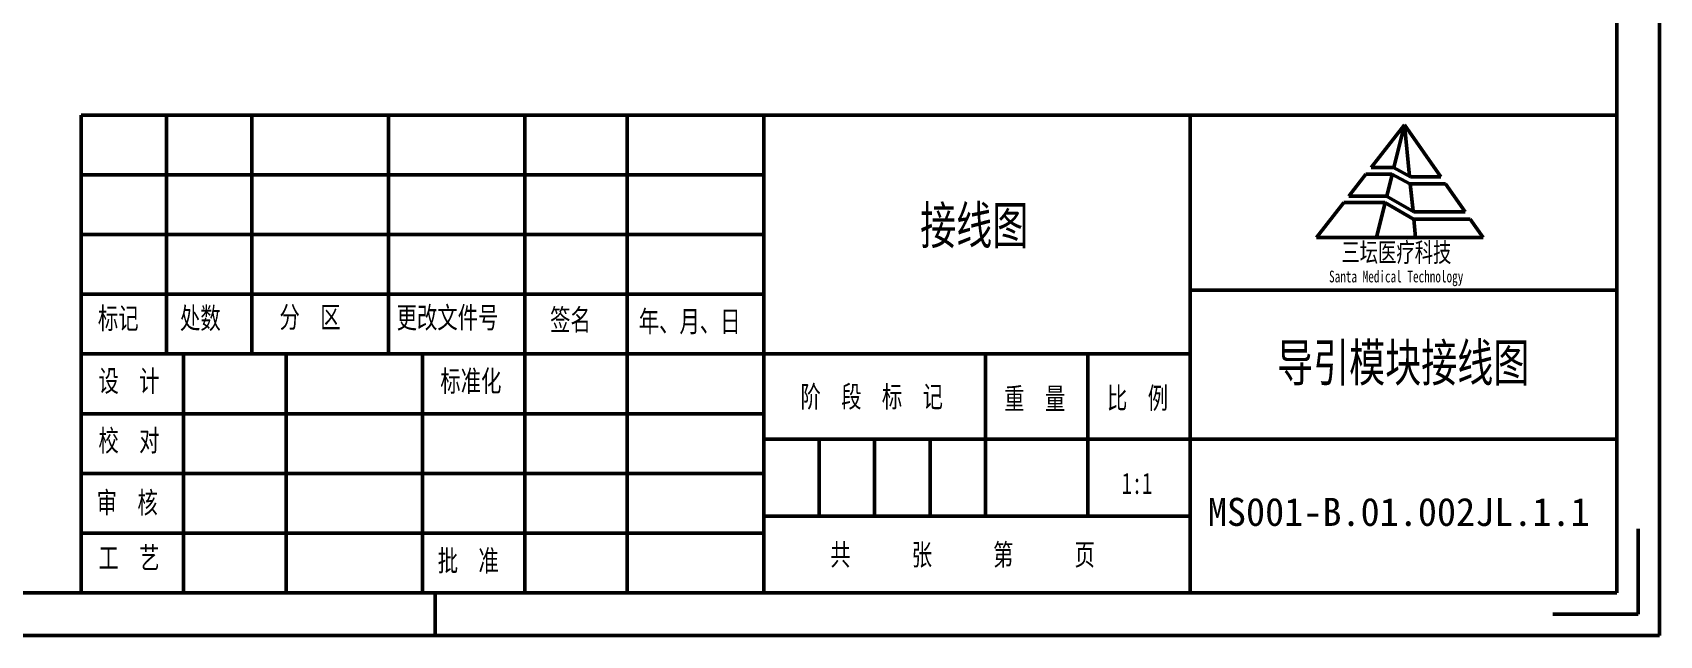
# Model space of a CAD drawing. Header units: millimetres. Extents: x 17657 to 19841, y 2169 to 2573.
# Drawn here: x 17857.1 to 18215.8, y 2169.2 to 2302.1 of the extents above; entities that cross this region are included whole.
import ezdxf

# ---------------------------------------------------------------- set-up
doc = ezdxf.new("R2010")
doc.units = ezdxf.units.MM
doc.layers.add('总内框线', color=7, linetype='Continuous', lineweight=50)
doc.styles.add('SLDTEXTSTYLE1', font='TXT', dxfattribs={"width": 0.7})

msp = doc.modelspace()

# ---------------------------------------------------------------- linework, layer by layer
at = {"layer": '总内框线', "color": 4}
for p, q in [((18215.83, 2564.13), (18215.83, 2169.17)), ((18215.83, 2169.17), (17657.24, 2169.17))]:
    msp.add_line(p, q, dxfattribs=at)
at = {"layer": '总内框线'}
for p, q in [((18206.43, 2554.73), (18206.43, 2178.58)), ((17867.89, 2283.9), (18206.43, 2283.9)), ((17867.89, 2178.58), (17867.89, 2283.9)), ((17886.7, 2283.9), (17886.7, 2231.24)), ((17905.5, 2283.9), (17905.5, 2231.24)), ((17935.6, 2283.9), (17935.6, 2231.24)), ((17965.69, 2283.9), (17965.69, 2231.24)), ((17988.26, 2283.9), (17988.26, 2178.58)), ((18018.35, 2283.9), (18018.35, 2178.58)), ((18112.39, 2178.58), (18112.39, 2283.9)), ((18206.43, 2283.9), (18206.43, 2178.58)), ((17867.89, 2270.73), (18018.35, 2270.73)), ((17867.89, 2257.57), (18018.35, 2257.57)), ((17867.89, 2244.4), (18018.35, 2244.4)), ((18112.39, 2245.34), (18206.43, 2245.34)), ((17867.89, 2231.24), (18112.39, 2231.24)), ((17890.46, 2231.24), (17890.46, 2178.58)), ((17913.03, 2231.24), (17913.03, 2178.58)), ((17943.12, 2231.24), (17943.12, 2178.58)), ((17965.69, 2231.24), (17965.69, 2178.58)), ((18067.25, 2195.5), (18067.25, 2231.24)), ((18089.82, 2195.5), (18089.82, 2231.24)), ((17867.89, 2218.07), (18018.35, 2218.07)), ((18018.35, 2212.43), (18112.39, 2212.43)), ((18030.57, 2212.43), (18030.57, 2195.5)), ((18042.8, 2212.43), (18042.8, 2195.5)), ((18055.02, 2212.43), (18055.02, 2195.5)), ((18112.39, 2212.43), (18206.43, 2212.43)), ((17867.89, 2204.91), (18018.35, 2204.91)), ((18018.35, 2195.5), (18112.39, 2195.5)), ((17867.89, 2191.74), (18018.35, 2191.74)), ((18211.15, 2173.86), (18211.15, 2192.67)), ((18206.43, 2178.58), (17704.26, 2178.58)), ((18206.43, 2178.58), (17867.89, 2178.58)), ((17945.94, 2178.58), (17945.94, 2169.17)), ((18211.15, 2173.86), (18192.35, 2173.86))]:
    msp.add_line(p, q, dxfattribs=at)
at = {"layer": '总内框线', "color": 1}
for p, q in [((18159.6, 2281.76), (18152.28, 2272.38)), ((18159.6, 2281.76), (18157.26, 2272.33)), ((18167.6, 2270.31), (18159.6, 2281.76)), ((18159.6, 2281.76), (18160.73, 2270.44)), ((18151.1, 2270.86), (18147.33, 2266.03)), ((18151.1, 2270.86), (18156.82, 2270.86)), ((18152.28, 2272.38), (18157.18, 2272.38)), ((18156.88, 2270.82), (18155.69, 2266.02)), ((18156.82, 2270.86), (18160.82, 2268.79)), ((18157.18, 2272.38), (18160.97, 2270.31)), ((18160.82, 2268.79), (18168.67, 2268.79)), ((18160.89, 2268.79), (18161.5, 2262.7)), ((18160.97, 2270.31), (18167.6, 2270.31)), ((18173.01, 2262.58), (18168.67, 2268.79)), ((18146.26, 2264.65), (18140.25, 2256.94)), ((18146.26, 2264.65), (18155.3, 2264.65)), ((18147.33, 2266.03), (18155.68, 2266.03)), ((18155.34, 2264.63), (18153.43, 2256.94)), ((18155.3, 2264.65), (18161.63, 2260.98)), ((18155.68, 2266.03), (18161.71, 2262.58)), ((18161.63, 2260.98), (18174.13, 2260.98)), ((18161.67, 2260.98), (18162.07, 2256.94)), ((18161.71, 2262.58), (18173.01, 2262.58)), ((18176.95, 2256.94), (18174.13, 2260.98)), ((18140.25, 2256.94), (18176.95, 2256.94))]:
    msp.add_line(p, q, dxfattribs=at)

# ---------------------------------------------------------------- texts
at = {"layer": '总内框线', "color": 6, "attachment_point": 1, "style": 'SLDTEXTSTYLE1'}
for s, insert, char_height, width in [('{\\fSimSun|b0|i0|c134|p2;接线图}', (18052.84, 2263.79), 8.3194, 157.453), ('{\\fSimSun|b0|i0|c134|p2;标记}', (17871.56, 2241.47), 4.7019, 174.9477), ('{\\fSimSun|b0|i0|c134|p2;处数}', (17889.66, 2241.5), 4.7019, 174.9477), ('{\\fSimSun|b0|i0|c134|p2;分\u3000区}', (17911.59, 2241.73), 4.7019, 174.9477), ('{\\fSimSun|b0|i0|c134|p2;更改文件号}', (17937.42, 2241.63), 4.7019, 174.9477), ('{\\fSimSun|b0|i0|c134|p2;签名}', (17971.25, 2241.14), 4.7019, 174.9477), ('{\\fSimSun|b0|i0|c134|p2;年、月、日}', (17990.8, 2240.78), 4.7019, 174.9477), ('{\\fSimSun|b0|i0|c134|p54;导引模块接线图}', (18131.53, 2233.51), 8.3194, 157.453), ('{\\fSimSun|b0|i0|c134|p2;设\u3000计}', (17871.68, 2227.66), 4.7019, 174.9477), ('{\\fSimSun|b0|i0|c134|p2;标准化}', (17947.05, 2227.64), 4.7019, 174.9477), ('{\\fSimSun|b0|i0|c134|p2;阶\u3000段\u3000标\u3000记}', (18026.44, 2224.19), 4.7019, 174.9477), ('{\\fSimSun|b0|i0|c134|p2;重\u3000量}', (18071.36, 2223.76), 4.7019, 174.9477), ('{\\fSimSun|b0|i0|c134|p2;比\u3000例}', (18094.03, 2223.89), 4.7019, 174.9477), ('{\\fSimSun|b0|i0|c134|p2;校  对}', (17871.68, 2214.5), 4.7019, 174.9477), ('{\\fSimSun|b0|i0|c134|p2;1:1}', (18097.29, 2205.08), 4.7019, 174.9477), ('{\\fSimSun|b0|i0|c134|p2;审\u3000核}', (17871.29, 2200.83), 4.7019, 174.9477), ('{\\fSimSun|b0|i0|c134|p54;\\W1;MS001-B.01.002JL.1.1}', (18116.26, 2199.52), 6.1877, 95.9291), ('{\\fSimSun|b0|i0|c134|p2;工\u3000艺}', (17871.68, 2188.63), 4.7019, 174.9477), ('{\\fSimSun|b0|i0|c134|p2;批\u3000准}', (17946.47, 2188.03), 4.7019, 174.9477), ('{\\fSimSun|b0|i0|c134|p2;共\u3000\u3000\u3000张\u3000\u3000\u3000第\u3000\u3000\u3000页}', (18033.01, 2189.35), 4.7019, 174.9477)]:
    msp.add_mtext(s, dxfattribs=dict(at, insert=insert, char_height=char_height, width=width))
at = {"layer": '总内框线', "color": 5, "insert": (18145.71, 2255.78), "char_height": 4.2317, "width": 157.453, "attachment_point": 1, "style": 'SLDTEXTSTYLE1'}
msp.add_mtext('{\\fSimSun|b0|i0|c134|p2;三坛医疗科技}', dxfattribs=at)
at = {"layer": '总内框线', "color": 5, "insert": (18142.99, 2249.62), "char_height": 2.5898, "attachment_point": 1, "style": 'SLDTEXTSTYLE1'}
msp.add_mtext('{\\f@FangSong|b0|i0|c0|p49;Santa Medical Technology}', dxfattribs=at)

doc.saveas('drawing.dxf')
